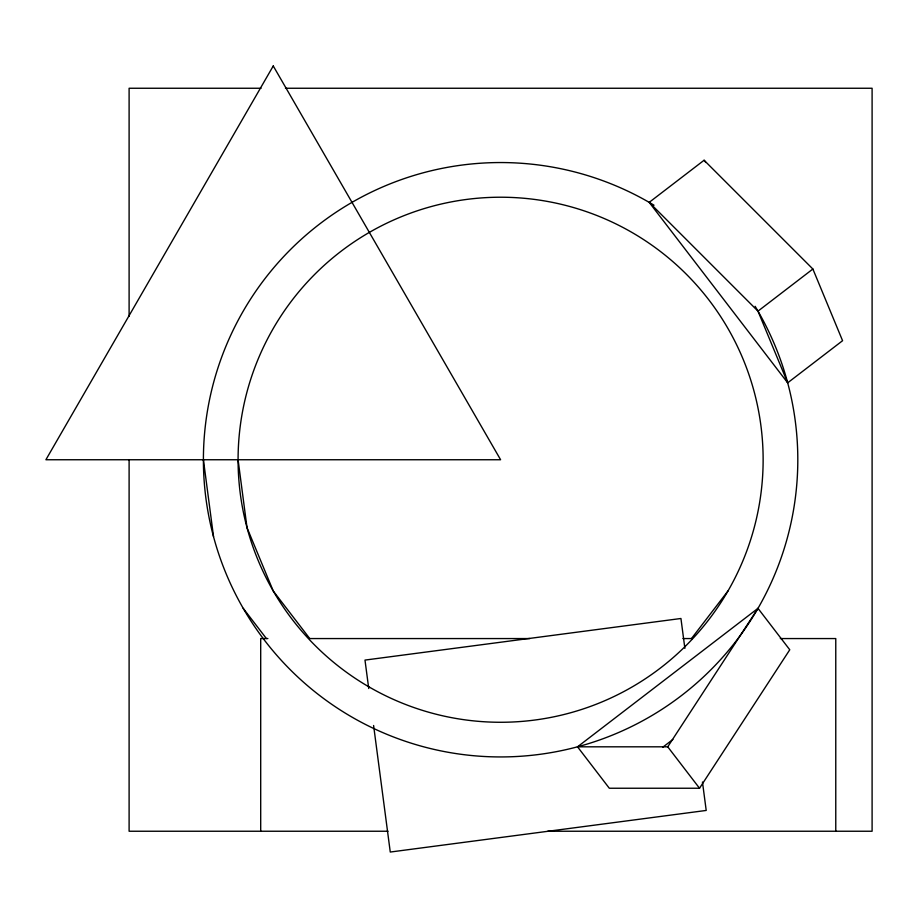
<?xml version="1.0" encoding="UTF-8"?>
<svg xmlns="http://www.w3.org/2000/svg" width="918" height="918" viewBox="0 0 918 918"><rect width="100%" height="100%" fill="white"/><g stroke="black" fill="none" stroke-linecap="round" stroke-linejoin="round"><path stroke-width="1.38" d="M577.525 746.816L667.742 746.816L757.981 608.347L789.767 649.772L699.527 788.241L609.311 788.241L577.525 746.816L757.981 608.347M691.472 638.561L727.951 591.008M649.198 202.362L704.095 160.248L812.878 269.02L842.575 340.704L787.678 382.829L649.198 202.362L757.981 311.145L787.678 382.829M757.981 311.145L812.878 269.02M662.658 747.309L672.871 739.472M261.068 88.254L129.105 88.254L129.105 316.308M285.452 88.254L872.1 88.254L872.1 831.238L547.782 831.238M267.872 638.561L260.701 638.561L260.701 831.238M309.458 638.561L529.915 638.561M682.889 638.561L692.367 638.561M780.311 638.561L835.77 638.561L835.77 831.238M388.016 831.238L129.105 831.238L129.105 459.746M704.095 160.248L705.839 162.509M667.742 746.816L699.527 788.241M309.745 638.561L273.254 591.008L247.022 527.689L238.083 459.746M243.224 608.347L266.404 638.561M684.874 648.349L680.938 618.491L364.985 660.088L368.738 688.523M702.465 782.01L706.206 810.445L390.265 852.042L373.603 725.495M203.406 459.746L213.538 536.663M755.135 306.314A297.191 297.191 0 0 1 554.047 752.094A297.191 297.191 0 0 1 208.248 406.295A297.191 297.191 0 0 1 654.029 205.219M273.254 65.958L45.9 459.746L500.608 459.746L273.254 65.958M369.346 687.1A262.525 262.525 0 0 0 763.133 459.746A262.525 262.525 0 0 0 369.346 232.392A262.525 262.525 0 0 0 369.346 687.1"/></g></svg>
